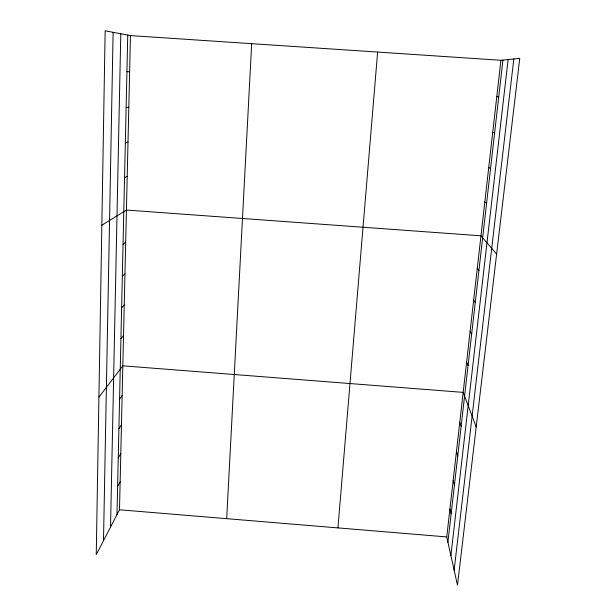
<?xml version="1.0" encoding="UTF-8"?>
<svg xmlns="http://www.w3.org/2000/svg" width="616" height="616" viewBox="0 0 616 616"><rect width="100%" height="100%" fill="white"/><g stroke="black" fill="none" stroke-linecap="round" stroke-linejoin="round"><path stroke-width="0.92" d="M103.496 540.663L113.113 32.309M110.526 527.088L120.782 33.765M116.978 514.645L127.758 35.081M119.496 509.778L130.469 35.597L105.144 30.8L96.25 554.654L119.496 509.778L446.746 536.929L457.488 585.2L519.75 58.389L500.916 60.283L130.469 35.597M226.68 518.672L251.682 43.674M337.945 527.904L377.631 52.067M446.746 536.929L500.916 60.283M447.909 542.157L502.933 60.083M450.889 555.532L508.115 59.559M454.138 570.139L513.821 58.982M117.61 486.455L120.143 481.874M118.249 457.827L120.798 453.53M118.903 428.751L121.46 424.755M119.573 399.214L122.137 395.518M98.922 397.12L122.823 365.827L463.178 392.377L476.191 426.973M120.929 338.715L123.523 335.666M121.629 307.731L124.232 305.02M122.338 276.238L124.956 273.874M123.054 244.229L125.687 242.227M101.84 225.186L126.426 210.056L480.965 235.812L496.619 254.092M124.555 177.585L127.212 176.353M125.333 142.889L128.005 142.073M126.126 107.584L128.813 107.199M126.934 71.656L129.63 71.71M496.789 96.635L498.729 96.897M492.731 132.348L494.602 133.056M488.742 167.436L490.544 168.576M484.823 201.917L486.563 203.48M477.292 268.16L478.917 270.501M473.673 299.977L475.244 302.679M470.123 331.277L471.633 334.334M466.62 362.069L468.075 365.473M459.782 422.206L461.138 426.257M456.448 451.559L457.75 455.917M453.168 480.457L454.423 485.115M449.934 508.908L451.143 513.86"/></g></svg>
